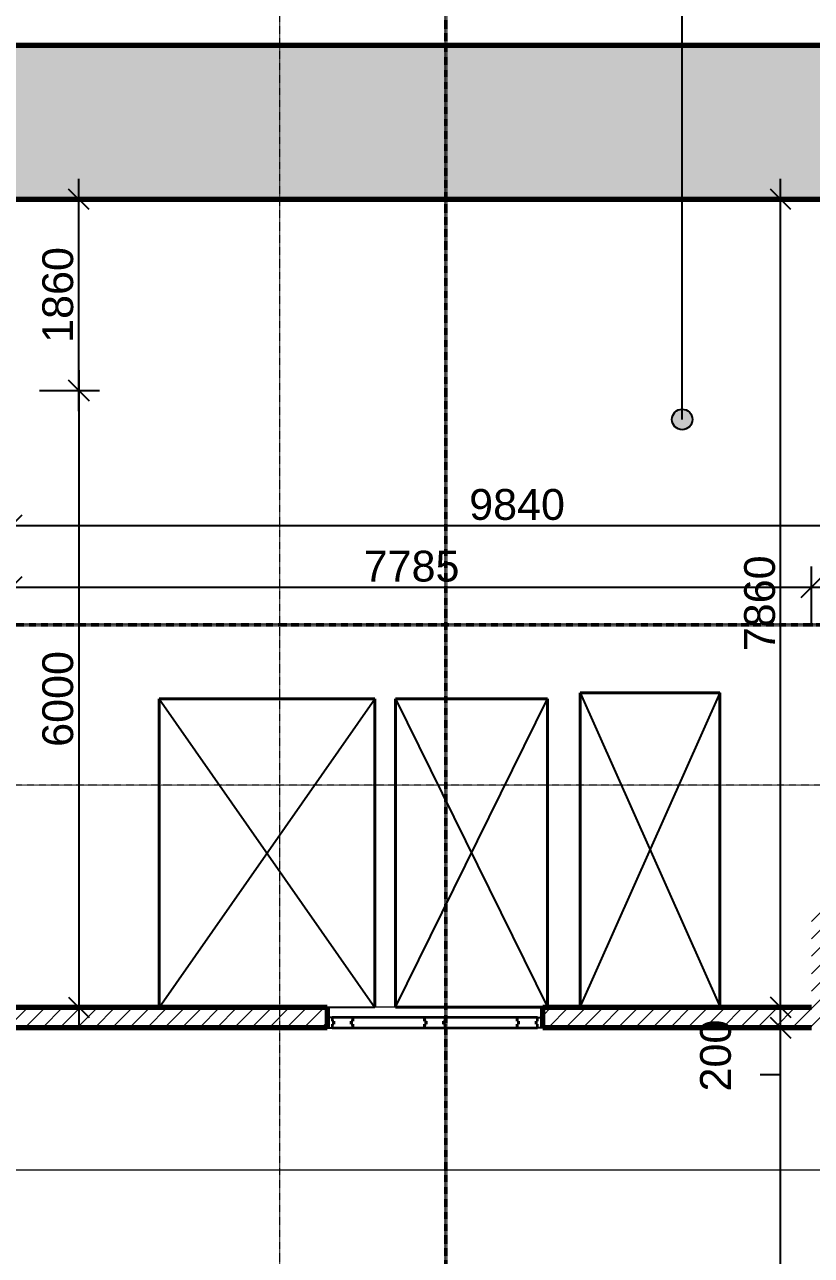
# Model space of a CAD drawing. Header units: millimetres. Extents: x -725999 to -647408, y -21008 to 19019.
# Drawn here: x -690165 to -682507, y -994 to 10979 of the extents above; entities that cross this region are included whole.
import ezdxf
from ezdxf.xclip import XClip

# ---------------------------------------------------------------- set-up
doc = ezdxf.new("R2010")
doc.units = ezdxf.units.MM
doc.header["$XCLIPFRAME"] = 0
doc.linetypes.add('DPA_Grid _ Level 100', pattern=[10, 5.5, -1.6, 1.3, -1.6])
for name, color, linetype, lineweight in [('_ _ A-DETL-OPENING', 1, 'Continuous', 25), ('A-ANNO-DIMS', 1, 'Continuous', 9), ('A-DOOR', 3, 'Continuous', 25), ('A-DOOR-E', 2, 'Continuous', 25), ('A-DOOR-FRAM', 3, 'Continuous', 25), ('A-FLOR-E', 2, 'Continuous', 35), ('A-GENM', 1, 'Continuous', 9), ('A-ROOM-IDEN', 3, 'Continuous', 25), ('A-WALL', 5, 'Continuous', 35), ('A-WALL-PATT', 1, 'Continuous', 9), ('G-ANNO-SECL', 3, 'Continuous', 9), ('S-GRID', 251, 'Continuous', 9), ('WALL-E', 2, 'Continuous', 9)]:
    doc.layers.add(name, color=color, linetype=linetype, lineweight=lineweight)
doc.styles.add('Arial_2', font='arial.ttf', dxfattribs={"height": 300})
doc.dimstyles.new('DPA-DIM-3_0_T-T', dxfattribs={"dimscale": 304.8, "dimtxt": 306.07782, "dimasz": 0.656168, "dimexe": 0.656168, "dimexo": 0.0625, "dimgap": 0.164042, "dimtad": 1, "dimdec": 0, "dimzin": 0, "dimdsep": 46, "dimtxsty": 'Arial_2', "dimblk1": 'OBLIQUE', "dimblk2": 'OBLIQUE', "dimsah": 1, "dimcen": 0.09, "dimdle": 0.656168, "dimadec": 8, "dimazin": 0, "dimtfac": 1, "dimtdec": 4, "dimtix": 1, "dimtmove": 0, "dimatfit": 3, "dimfxl": 1.312336, "dimfxlon": 1, "dimtvp": 1, "dimtolj": 1, "dimtzin": 0, "dimarcsym": 2})
doc.dimstyles.new('DPA-DIM-3_0_T-T_1', dxfattribs={"dimscale": 304.8, "dimtxt": 306.07782, "dimasz": 0.656168, "dimexe": 0.656168, "dimexo": 0.0625, "dimgap": 0.164042, "dimtad": 1, "dimdec": 0, "dimzin": 0, "dimdsep": 46, "dimtxsty": 'Arial_2', "dimblk1": 'OBLIQUE', "dimblk2": 'OBLIQUE', "dimsah": 1, "dimcen": 0.09, "dimdle": 0.656168, "dimadec": 8, "dimazin": 0, "dimtfac": 1, "dimtdec": 4, "dimtix": 1, "dimtmove": 1, "dimatfit": 3, "dimfxl": 1.312336, "dimfxlon": 1, "dimtvp": 1, "dimtolj": 1, "dimtzin": 0, "dimarcsym": 2})
pattern_1 = [(45, (0, 0), (-84.852814, 84.852814), [])]

# ---------------------------------------------------------------- blocks, each defined once
blk = doc.blocks.new('DPA_AC-BW - A30_2100 x 2500 mm-8856449-4283-01 ENLARGED LOWER PLATFORM LEVEL - REFLECTED CEILING PLAN - SHEET 4')
at = {"layer": 'A-DOOR', "lineweight": 35}
for p, q in [((-1000, 100), (-1000, 65)), ((-800, 100), (-1000, 100)), ((-1000, 65), (-985, 65)), ((-1000, 35), (-1000, 0)), ((-985, 35), (-1000, 35)), ((-985, 65), (-985, 35)), ((-815, 65), (-800, 65)), ((-815, 35), (-815, 65)), ((-815, 65), (-815, 35)), ((-800, 65), (-815, 65)), ((-800, 35), (-815, 35)), ((-815, 35), (-800, 35)), ((-800, 65), (-800, 100)), ((-800, 100), (-800, 65)), ((-100, 100), (-800, 100)), ((-800, 0), (-800, 35)), ((-800, 35), (-800, 0)), ((-100, 100), (-100, 65)), ((100, 100), (-100, 100)), ((-100, 65), (-100, 100)), ((-100, 65), (-86, 65)), ((-86, 65), (-100, 65)), ((-100, 35), (-100, 0)), ((-86, 35), (-100, 35)), ((-100, 0), (-100, 35)), ((-100, 35), (-86, 35)), ((-85, 65), (-85, 35)), ((-85, 35), (-85, 65)), ((85, 65), (100, 65)), ((85, 35), (85, 65)), ((85, 65), (85, 35)), ((100, 65), (85, 65)), ((100, 35), (85, 35)), ((85, 35), (100, 35)), ((100, 65), (100, 100)), ((100, 100), (100, 65)), ((800, 100), (100, 100)), ((100, 0), (100, 35)), ((100, 35), (100, 0)), ((800, 100), (800, 65)), ((1000, 100), (800, 100)), ((800, 65), (800, 100)), ((800, 65), (815, 65)), ((815, 65), (800, 65)), ((800, 35), (800, 0)), ((815, 35), (800, 35)), ((800, 35), (815, 35)), ((800, 0), (800, 35)), ((815, 65), (815, 35)), ((815, 35), (815, 65)), ((985, 65), (1000, 65)), ((985, 35), (985, 65)), ((1000, 35), (985, 35)), ((1000, 65), (1000, 100)), ((1000, 0), (1000, 35)), ((-1000, 0), (-800, 0)), ((-800, 0), (-100, 0)), ((-100, 0), (100, 0)), ((100, 0), (800, 0)), ((800, 0), (1000, 0))]:
    blk.add_line(p, q, dxfattribs=at)
at = {"layer": 'A-DOOR-E'}
for p, q in [((-1000, 100), (-800, 100)), ((-1000, 65), (-1000, 100)), ((-985, 65), (-1000, 65)), ((-1000, 35), (-985, 35)), ((-1000, 0), (-1000, 35)), ((-985, 35), (-985, 65)), ((-815, 65), (-815, 35)), ((-800, 65), (-815, 65)), ((-815, 35), (-815, 65)), ((-815, 65), (-800, 65)), ((-815, 65), (-800, 65)), ((-815, 35), (-815, 65)), ((-815, 35), (-815, 65)), ((-815, 65), (-800, 65)), ((-800, 65), (-815, 65)), ((-815, 65), (-815, 35)), ((-815, 35), (-815, 65)), ((-815, 65), (-800, 65)), ((-800, 65), (-815, 65)), ((-815, 65), (-815, 35)), ((-815, 65), (-800, 65)), ((-815, 35), (-815, 65)), ((-815, 35), (-800, 35)), ((-800, 35), (-815, 35)), ((-800, 35), (-815, 35)), ((-800, 35), (-815, 35)), ((-815, 35), (-800, 35)), ((-800, 35), (-815, 35)), ((-815, 35), (-800, 35)), ((-800, 35), (-815, 35)), ((-800, 100), (-800, 65)), ((-800, 65), (-800, 100)), ((-800, 100), (-100, 100)), ((-800, 100), (-100, 100)), ((-800, 65), (-800, 100)), ((-800, 65), (-800, 100)), ((-800, 100), (-100, 100)), ((-100, 100), (-800, 100)), ((-800, 100), (-800, 65)), ((-800, 65), (-800, 100)), ((-800, 100), (-100, 100)), ((-100, 100), (-800, 100)), ((-800, 100), (-800, 65)), ((-800, 100), (-100, 100)), ((-800, 65), (-800, 100)), ((-800, 35), (-800, 0)), ((-800, 0), (-800, 35)), ((-800, 0), (-800, 35)), ((-800, 0), (-800, 35)), ((-800, 35), (-800, 0)), ((-800, 0), (-800, 35)), ((-800, 35), (-800, 0)), ((-800, 0), (-800, 35)), ((-100, 100), (100, 100)), ((-100, 65), (-100, 100)), ((-100, 100), (-100, 65)), ((-100, 100), (-100, 65)), ((-100, 100), (-100, 65)), ((-100, 65), (-100, 100)), ((-100, 100), (-100, 65)), ((-100, 65), (-100, 100)), ((-100, 100), (-100, 65)), ((-86, 65), (-100, 65)), ((-100, 65), (-86, 65)), ((-100, 65), (-86, 65)), ((-100, 65), (-85, 65)), ((-86, 65), (-100, 65)), ((-100, 65), (-86, 65)), ((-86, 65), (-100, 65)), ((-100, 65), (-86, 65)), ((-100, 35), (-86, 35)), ((-100, 0), (-100, 35)), ((-100, 35), (-100, 0)), ((-86, 35), (-100, 35)), ((-86, 35), (-100, 35)), ((-100, 35), (-100, 0)), ((-100, 35), (-100, 0)), ((-85, 35), (-100, 35)), ((-100, 35), (-86, 35)), ((-100, 0), (-100, 35)), ((-100, 35), (-100, 0)), ((-86, 35), (-100, 35)), ((-100, 35), (-86, 35)), ((-100, 0), (-100, 35)), ((-86, 35), (-100, 35)), ((-100, 35), (-100, 0)), ((-85, 35), (-85, 65)), ((-85, 65), (-85, 35)), ((-85, 65), (-85, 35)), ((-85, 65), (-85, 35)), ((-85, 35), (-85, 65)), ((-85, 65), (-85, 35)), ((-85, 35), (-85, 65)), ((-85, 65), (-85, 35)), ((85, 65), (85, 35)), ((100, 65), (85, 65)), ((85, 35), (85, 65)), ((85, 65), (100, 65)), ((85, 65), (100, 65)), ((85, 35), (85, 65)), ((85, 35), (85, 65)), ((85, 65), (100, 65)), ((100, 65), (85, 65)), ((85, 65), (85, 35)), ((85, 35), (85, 65)), ((85, 65), (100, 65)), ((100, 65), (85, 65)), ((85, 65), (85, 35)), ((85, 65), (100, 65)), ((85, 35), (85, 65)), ((85, 35), (100, 35)), ((100, 35), (85, 35)), ((100, 35), (85, 35)), ((100, 35), (85, 35)), ((85, 35), (100, 35)), ((100, 35), (85, 35)), ((85, 35), (100, 35)), ((100, 35), (85, 35)), ((100, 100), (100, 65)), ((100, 65), (100, 100)), ((100, 100), (800, 100)), ((100, 100), (800, 100)), ((100, 65), (100, 100)), ((100, 65), (100, 100)), ((100, 100), (800, 100)), ((800, 100), (100, 100)), ((100, 100), (100, 65)), ((100, 65), (100, 100)), ((100, 100), (800, 100)), ((800, 100), (100, 100)), ((100, 100), (100, 65)), ((100, 100), (800, 100)), ((100, 65), (100, 100)), ((100, 35), (100, 0)), ((100, 0), (100, 35)), ((100, 0), (100, 35)), ((100, 0), (100, 35)), ((100, 35), (100, 0)), ((100, 0), (100, 35)), ((100, 35), (100, 0)), ((100, 0), (100, 35)), ((800, 100), (1000, 100)), ((800, 65), (800, 100)), ((800, 100), (800, 65)), ((800, 100), (800, 65)), ((800, 100), (800, 65)), ((800, 65), (800, 100)), ((800, 100), (800, 65)), ((800, 65), (800, 100)), ((800, 100), (800, 65)), ((815, 65), (800, 65)), ((800, 65), (815, 65)), ((800, 65), (815, 65)), ((800, 65), (815, 65)), ((815, 65), (800, 65)), ((800, 65), (815, 65)), ((815, 65), (800, 65)), ((800, 65), (815, 65)), ((800, 35), (815, 35)), ((800, 0), (800, 35)), ((815, 35), (800, 35)), ((800, 35), (800, 0)), ((800, 35), (800, 0)), ((815, 35), (800, 35)), ((815, 35), (800, 35)), ((800, 35), (800, 0)), ((800, 0), (800, 35)), ((800, 35), (815, 35)), ((815, 35), (800, 35)), ((800, 35), (800, 0)), ((800, 0), (800, 35)), ((800, 35), (815, 35)), ((800, 35), (800, 0)), ((815, 35), (800, 35)), ((815, 35), (815, 65)), ((815, 65), (815, 35)), ((815, 65), (815, 35)), ((815, 65), (815, 35)), ((815, 35), (815, 65)), ((815, 65), (815, 35)), ((815, 35), (815, 65)), ((815, 65), (815, 35)), ((985, 65), (985, 35)), ((1000, 65), (985, 65)), ((985, 35), (1000, 35)), ((1000, 100), (1000, 65)), ((1000, 35), (1000, 0)), ((-800, 0), (-1000, 0)), ((-100, 0), (-800, 0)), ((-100, 0), (-800, 0)), ((-100, 0), (-800, 0)), ((-800, 0), (-100, 0)), ((-100, 0), (-800, 0)), ((-800, 0), (-100, 0)), ((-100, 0), (-800, 0)), ((100, 0), (-100, 0)), ((800, 0), (100, 0)), ((800, 0), (100, 0)), ((800, 0), (100, 0)), ((100, 0), (800, 0)), ((800, 0), (100, 0)), ((100, 0), (800, 0)), ((800, 0), (100, 0)), ((1000, 0), (800, 0))]:
    blk.add_line(p, q, dxfattribs=at)
at = {"layer": 'A-DOOR-FRAM'}
for p, q in [((-1050, 100), (-1000, 100)), ((-1050, 0), (-1050, 100)), ((-1000, 0), (-1050, 0)), ((-1000, 100), (-1000, 65)), ((-1000, 65), (-985, 65)), ((-1000, 35), (-1000, 0)), ((-985, 35), (-1000, 35)), ((-985, 65), (-985, 35)), ((985, 65), (985, 35)), ((1000, 65), (985, 65)), ((985, 35), (1000, 35)), ((1000, 100), (1000, 65)), ((1050, 100), (1000, 100)), ((1000, 35), (1000, 0)), ((1050, 0), (1050, 100)), ((1000, 0), (1050, 0))]:
    blk.add_line(p, q, dxfattribs=at)
blk = doc.blocks.new('DPA_AC-BW - A30_2100 x 2500 mm-8856449-4180-01 LOWER PLATFORM LEVEL - REFLECTED CEILING PLAN')
at = {"layer": 'A-DOOR', "lineweight": 9}
for p, q in [((-1000, 100), (-1000, 65)), ((-800, 100), (-1000, 100)), ((-1000, 65), (-985, 65)), ((-1000, 35), (-1000, 0)), ((-985, 35), (-1000, 35)), ((-985, 65), (-985, 35)), ((-815, 65), (-800, 65)), ((-815, 35), (-815, 65)), ((-815, 65), (-815, 35)), ((-800, 65), (-815, 65)), ((-800, 35), (-815, 35)), ((-815, 35), (-800, 35)), ((-800, 65), (-800, 100)), ((-800, 100), (-800, 65)), ((-100, 100), (-800, 100)), ((-800, 0), (-800, 35)), ((-800, 35), (-800, 0)), ((-100, 100), (-100, 65)), ((100, 100), (-100, 100)), ((-100, 65), (-100, 100)), ((-100, 65), (-85, 65)), ((-85, 65), (-100, 65)), ((-100, 35), (-100, 0)), ((-85, 35), (-100, 35)), ((-100, 0), (-100, 35)), ((-100, 35), (-85, 35)), ((-85, 65), (-85, 35)), ((-85, 35), (-85, 65)), ((85, 65), (100, 65)), ((85, 35), (85, 65)), ((85, 65), (85, 35)), ((100, 65), (85, 65)), ((100, 35), (85, 35)), ((85, 35), (100, 35)), ((100, 65), (100, 100)), ((100, 100), (100, 65)), ((800, 100), (100, 100)), ((100, 0), (100, 35)), ((100, 35), (100, 0)), ((800, 100), (800, 65)), ((1000, 100), (800, 100)), ((800, 65), (800, 100)), ((800, 65), (815, 65)), ((815, 65), (800, 65)), ((800, 35), (800, 0)), ((815, 35), (800, 35)), ((800, 35), (815, 35)), ((800, 0), (800, 35)), ((815, 65), (815, 35)), ((815, 35), (815, 65)), ((985, 65), (1000, 65)), ((985, 35), (985, 65)), ((1000, 35), (985, 35)), ((1000, 65), (1000, 100)), ((1000, 0), (1000, 35)), ((-1000, 0), (-800, 0)), ((-800, 0), (-100, 0)), ((-100, 0), (100, 0)), ((100, 0), (800, 0)), ((800, 0), (1000, 0))]:
    blk.add_line(p, q, dxfattribs=at)
at = {"layer": 'A-DOOR-E'}
for p, q in [((-1000, 100), (-800, 100)), ((-1000, 65), (-1000, 100)), ((-985, 65), (-1000, 65)), ((-1000, 35), (-985, 35)), ((-1000, 0), (-1000, 35)), ((-985, 35), (-985, 65)), ((-815, 65), (-815, 35)), ((-800, 65), (-815, 65)), ((-815, 35), (-815, 65)), ((-815, 65), (-800, 65)), ((-815, 65), (-800, 65)), ((-815, 35), (-815, 65)), ((-815, 35), (-815, 65)), ((-815, 65), (-800, 65)), ((-800, 65), (-815, 65)), ((-815, 65), (-815, 35)), ((-815, 35), (-815, 65)), ((-815, 65), (-800, 65)), ((-800, 65), (-815, 65)), ((-815, 65), (-815, 35)), ((-815, 65), (-800, 65)), ((-815, 35), (-815, 65)), ((-815, 35), (-800, 35)), ((-800, 35), (-815, 35)), ((-800, 35), (-815, 35)), ((-800, 35), (-815, 35)), ((-815, 35), (-800, 35)), ((-800, 35), (-815, 35)), ((-815, 35), (-800, 35)), ((-800, 35), (-815, 35)), ((-800, 100), (-800, 65)), ((-800, 65), (-800, 100)), ((-800, 100), (-100, 100)), ((-800, 100), (-100, 100)), ((-800, 65), (-800, 100)), ((-800, 65), (-800, 100)), ((-800, 100), (-100, 100)), ((-100, 100), (-800, 100)), ((-800, 100), (-800, 65)), ((-800, 65), (-800, 100)), ((-800, 100), (-100, 100)), ((-100, 100), (-800, 100)), ((-800, 100), (-800, 65)), ((-800, 100), (-100, 100)), ((-800, 65), (-800, 100)), ((-800, 35), (-800, 0)), ((-800, 0), (-800, 35)), ((-800, 0), (-800, 35)), ((-800, 0), (-800, 35)), ((-800, 35), (-800, 0)), ((-800, 0), (-800, 35)), ((-800, 35), (-800, 0)), ((-800, 0), (-800, 35)), ((-100, 100), (100, 100)), ((-100, 65), (-100, 100)), ((-100, 100), (-100, 65)), ((-100, 100), (-100, 65)), ((-100, 100), (-100, 65)), ((-100, 65), (-100, 100)), ((-100, 100), (-100, 65)), ((-100, 65), (-100, 100)), ((-100, 100), (-100, 65)), ((-85, 65), (-100, 65)), ((-100, 65), (-85, 65)), ((-100, 65), (-85, 65)), ((-100, 65), (-85, 65)), ((-85, 65), (-100, 65)), ((-100, 65), (-85, 65)), ((-85, 65), (-100, 65)), ((-100, 65), (-85, 65)), ((-100, 35), (-85, 35)), ((-100, 0), (-100, 35)), ((-100, 35), (-100, 0)), ((-85, 35), (-100, 35)), ((-85, 35), (-100, 35)), ((-100, 35), (-100, 0)), ((-100, 35), (-100, 0)), ((-85, 35), (-100, 35)), ((-100, 35), (-85, 35)), ((-100, 0), (-100, 35)), ((-100, 35), (-100, 0)), ((-85, 35), (-100, 35)), ((-100, 35), (-85, 35)), ((-100, 0), (-100, 35)), ((-85, 35), (-100, 35)), ((-100, 35), (-100, 0)), ((-85, 35), (-85, 65)), ((-85, 65), (-85, 35)), ((-85, 65), (-85, 35)), ((-85, 65), (-85, 35)), ((-85, 35), (-85, 65)), ((-85, 65), (-85, 35)), ((-85, 35), (-85, 65)), ((-85, 65), (-85, 35)), ((85, 65), (85, 35)), ((100, 65), (85, 65)), ((85, 35), (85, 65)), ((85, 65), (100, 65)), ((85, 65), (100, 65)), ((85, 35), (85, 65)), ((85, 35), (85, 65)), ((85, 65), (100, 65)), ((100, 65), (85, 65)), ((85, 65), (85, 35)), ((85, 35), (85, 65)), ((85, 65), (100, 65)), ((100, 65), (85, 65)), ((85, 65), (85, 35)), ((85, 65), (100, 65)), ((85, 35), (85, 65)), ((85, 35), (100, 35)), ((100, 35), (85, 35)), ((100, 35), (85, 35)), ((100, 35), (85, 35)), ((85, 35), (100, 35)), ((100, 35), (85, 35)), ((85, 35), (100, 35)), ((100, 35), (85, 35)), ((100, 100), (100, 65)), ((100, 65), (100, 100)), ((100, 100), (800, 100)), ((100, 100), (800, 100)), ((100, 65), (100, 100)), ((100, 65), (100, 100)), ((100, 100), (800, 100)), ((800, 100), (100, 100)), ((100, 100), (100, 65)), ((100, 65), (100, 100)), ((100, 100), (800, 100)), ((800, 100), (100, 100)), ((100, 100), (100, 65)), ((100, 100), (800, 100)), ((100, 65), (100, 100)), ((100, 35), (100, 0)), ((100, 0), (100, 35)), ((100, 0), (100, 35)), ((100, 0), (100, 35)), ((100, 35), (100, 0)), ((100, 0), (100, 35)), ((100, 35), (100, 0)), ((100, 0), (100, 35)), ((800, 100), (1000, 100)), ((800, 65), (800, 100)), ((800, 100), (800, 65)), ((800, 100), (800, 65)), ((800, 100), (800, 65)), ((800, 65), (800, 100)), ((800, 100), (800, 65)), ((800, 65), (800, 100)), ((800, 100), (800, 65)), ((815, 65), (800, 65)), ((800, 65), (815, 65)), ((800, 65), (815, 65)), ((800, 65), (815, 65)), ((815, 65), (800, 65)), ((800, 65), (815, 65)), ((815, 65), (800, 65)), ((800, 65), (815, 65)), ((800, 35), (815, 35)), ((800, 0), (800, 35)), ((815, 35), (800, 35)), ((800, 35), (800, 0)), ((800, 35), (800, 0)), ((815, 35), (800, 35)), ((815, 35), (800, 35)), ((800, 35), (800, 0)), ((800, 0), (800, 35)), ((800, 35), (815, 35)), ((815, 35), (800, 35)), ((800, 35), (800, 0)), ((800, 0), (800, 35)), ((800, 35), (815, 35)), ((800, 35), (800, 0)), ((815, 35), (800, 35)), ((815, 35), (815, 65)), ((815, 65), (815, 35)), ((815, 65), (815, 35)), ((815, 65), (815, 35)), ((815, 35), (815, 65)), ((815, 65), (815, 35)), ((815, 35), (815, 65)), ((815, 65), (815, 35)), ((985, 65), (985, 35)), ((1000, 65), (985, 65)), ((985, 35), (1000, 35)), ((1000, 100), (1000, 65)), ((1000, 35), (1000, 0)), ((-800, 0), (-1000, 0)), ((-100, 0), (-800, 0)), ((-100, 0), (-800, 0)), ((-100, 0), (-800, 0)), ((-800, 0), (-100, 0)), ((-100, 0), (-800, 0)), ((-800, 0), (-100, 0)), ((-100, 0), (-800, 0)), ((100, 0), (-100, 0)), ((800, 0), (100, 0)), ((800, 0), (100, 0)), ((800, 0), (100, 0)), ((100, 0), (800, 0)), ((800, 0), (100, 0)), ((100, 0), (800, 0)), ((800, 0), (100, 0)), ((1000, 0), (800, 0))]:
    blk.add_line(p, q, dxfattribs=at)
at = {"layer": 'A-DOOR-FRAM'}
for p, q in [((-1050, 100), (-1000, 100)), ((-1050, 0), (-1050, 100)), ((-1000, 0), (-1050, 0)), ((-1000, 100), (-1000, 65)), ((-1000, 65), (-985, 65)), ((-1000, 35), (-1000, 0)), ((-985, 35), (-1000, 35)), ((-985, 65), (-985, 35)), ((985, 65), (985, 35)), ((1000, 65), (985, 65)), ((985, 35), (1000, 35)), ((1000, 100), (1000, 65)), ((1050, 100), (1000, 100)), ((1000, 35), (1000, 0)), ((1050, 0), (1050, 100)), ((1000, 0), (1050, 0))]:
    blk.add_line(p, q, dxfattribs=at)
blk = doc.blocks.new('Stucture Guage3 - Stucture Guage-9321298-4180-01 LOWER PLATFORM LEVEL - REFLECTED CEILING PLAN')
at = {"layer": 'A-GENM'}
blk.add_line((-708629, -163), (-653199, -163), dxfattribs=at)
blk = doc.blocks.new('C-1-PP19-AR-4180-01-B_20250908-040939_EXDOWNLIGHT')
at = {"layer": 'A-DOOR-E', "rotation": 180}
blk.add_blockref('DPA_AC-BW - A30_2100 x 2500 mm-8856449-4180-01 LOWER PLATFORM LEVEL - REFLECTED CEILING PLAN', (58510, -2260), dxfattribs=at)
at = {"layer": 'A-GENM'}
blk.add_blockref('Stucture Guage3 - Stucture Guage-9321298-4180-01 LOWER PLATFORM LEVEL - REFLECTED CEILING PLAN', (743759, -3579), dxfattribs=at)
blk = doc.blocks.new('_Oblique')
at = {"color": 0, "linetype": 'ByBlock', "lineweight": -2}
blk.add_line((-0.5, -0.5), (0.5, 0.5), dxfattribs=at)
blk = doc.blocks.new('*D760')
at = {"layer": 'A-ANNO-DIMS', "color": 0, "lineweight": -2, "transparency": 16777216}
for p, q in [((7345, 11028), (7345, 10447)), ((17185, 11028), (17185, 10447)), ((7145, 10647), (17385, 10647))]:
    blk.add_line(p, q, dxfattribs=at)
at = {"layer": 'Defpoints', "color": 0, "transparency": 16777216}
for p in [(7345, 11047), (17185, 11047), (17185, 10647)]:
    blk.add_point(p, dxfattribs=at)
at = {"layer": 'A-ANNO-DIMS', "color": 0, "lineweight": -2, "transparency": 16777216, "xscale": 200, "yscale": 200, "zscale": 200, "rotation": 180}
blk.add_blockref('_Oblique', (7345, 10647), dxfattribs=at)
at = {"layer": 'A-ANNO-DIMS', "color": 0, "lineweight": -2, "transparency": 16777216, "xscale": 200, "yscale": 200, "zscale": 200}
blk.add_blockref('_Oblique', (17185, 10647), dxfattribs=at)
at = {"layer": 'A-ANNO-DIMS', "color": 0, "transparency": 16777216, "insert": (12265, 10850), "char_height": 300, "width": 1107.53, "attachment_point": 5, "style": 'Arial_2'}
blk.add_mtext('\\A1;9840', dxfattribs=at)
blk = doc.blocks.new('*D779')
at = {"layer": 'A-ANNO-DIMS', "color": 0, "lineweight": -2, "transparency": 16777216}
for p, q in [((7345, 10428), (7345, 9847)), ((15130, 9666), (15130, 10247)), ((7145, 10047), (15330, 10047))]:
    blk.add_line(p, q, dxfattribs=at)
at = {"layer": 'Defpoints', "color": 0, "transparency": 16777216}
for p in [(7345, 10447), (15130, 10047), (15130, 9647)]:
    blk.add_point(p, dxfattribs=at)
at = {"layer": 'A-ANNO-DIMS', "color": 0, "lineweight": -2, "transparency": 16777216, "xscale": 200, "yscale": 200, "zscale": 200, "rotation": 180}
blk.add_blockref('_Oblique', (7345, 10047), dxfattribs=at)
at = {"layer": 'A-ANNO-DIMS', "color": 0, "lineweight": -2, "transparency": 16777216, "xscale": 200, "yscale": 200, "zscale": 200}
blk.add_blockref('_Oblique', (15130, 10047), dxfattribs=at)
at = {"layer": 'A-ANNO-DIMS', "color": 0, "transparency": 16777216, "insert": (11238, 10250), "char_height": 300, "width": 1107.53, "attachment_point": 5, "style": 'Arial_2'}
blk.add_mtext('\\A1;7785', dxfattribs=at)
blk = doc.blocks.new('*D780')
at = {"layer": 'A-ANNO-DIMS', "color": 0, "lineweight": -2, "transparency": 16777216}
for p, q in [((17185, 10428), (17185, 9847)), ((15130, 9666), (15130, 10247)), ((14930, 10047), (17385, 10047))]:
    blk.add_line(p, q, dxfattribs=at)
at = {"layer": 'Defpoints', "color": 0, "transparency": 16777216}
for p in [(17185, 10447), (17185, 10047), (15130, 9647)]:
    blk.add_point(p, dxfattribs=at)
at = {"layer": 'A-ANNO-DIMS', "color": 0, "lineweight": -2, "transparency": 16777216, "xscale": 200, "yscale": 200, "zscale": 200, "rotation": 180}
blk.add_blockref('_Oblique', (15130, 10047), dxfattribs=at)
at = {"layer": 'A-ANNO-DIMS', "color": 0, "lineweight": -2, "transparency": 16777216, "xscale": 200, "yscale": 200, "zscale": 200}
blk.add_blockref('_Oblique', (17185, 10047), dxfattribs=at)
at = {"layer": 'A-ANNO-DIMS', "color": 0, "transparency": 16777216, "insert": (16158, 10250), "char_height": 300, "width": 1107.53, "attachment_point": 5, "style": 'Arial_2'}
blk.add_mtext('\\A1;2055', dxfattribs=at)
blk = doc.blocks.new('*D781')
at = {"layer": 'A-ANNO-DIMS', "color": 0, "lineweight": -2, "transparency": 16777216}
for p, q in [((7999, 11760), (7999, 14020)), ((7618, 13820), (8199, 13820)), ((7618, 11960), (8199, 11960))]:
    blk.add_line(p, q, dxfattribs=at)
at = {"layer": 'Defpoints', "color": 0, "transparency": 16777216}
for p in [(7599, 13820), (7999, 13820), (7599, 11960)]:
    blk.add_point(p, dxfattribs=at)
at = {"layer": 'A-ANNO-DIMS', "color": 0, "lineweight": -2, "transparency": 16777216, "xscale": 200, "yscale": 200, "zscale": 200}
for p, rotation in [((7999, 13820), 90), ((7999, 11960), 270)]:
    blk.add_blockref('_Oblique', p, dxfattribs=dict(at, rotation=rotation))
at = {"layer": 'A-ANNO-DIMS', "color": 0, "transparency": 16777216, "insert": (7796, 12890), "char_height": 300, "width": 1107.53, "attachment_point": 5, "rotation": 90, "style": 'Arial_2'}
blk.add_mtext('\\A1;1860', dxfattribs=at)
blk = doc.blocks.new('*D783')
at = {"layer": 'A-ANNO-DIMS', "color": 0, "lineweight": -2, "transparency": 16777216}
for p, q in [((7999, 12160), (7999, 5760)), ((7618, 11960), (8199, 11960)), ((8380, 5960), (7799, 5960))]:
    blk.add_line(p, q, dxfattribs=at)
at = {"layer": 'Defpoints', "color": 0, "transparency": 16777216}
for p in [(7599, 11960), (7999, 5960), (8399, 5960)]:
    blk.add_point(p, dxfattribs=at)
at = {"layer": 'A-ANNO-DIMS', "color": 0, "lineweight": -2, "transparency": 16777216, "xscale": 200, "yscale": 200, "zscale": 200}
for p, rotation in [((7999, 11960), 90), ((7999, 5960), 270)]:
    blk.add_blockref('_Oblique', p, dxfattribs=dict(at, rotation=rotation))
at = {"layer": 'A-ANNO-DIMS', "color": 0, "transparency": 16777216, "insert": (7796, 8960), "char_height": 300, "width": 1107.53, "attachment_point": 5, "rotation": 90, "style": 'Arial_2'}
blk.add_mtext('\\A1;6000', dxfattribs=at)
blk = doc.blocks.new('*D806')
at = {"layer": 'A-ANNO-DIMS', "color": 0, "lineweight": -2, "transparency": 16777216}
for p, q in [((14830, -2625), (14830, 5960)), ((14449, 5760), (15030, 5760)), ((14449, -2425), (15030, -2425))]:
    blk.add_line(p, q, dxfattribs=at)
at = {"layer": 'Defpoints', "color": 0, "transparency": 16777216}
for p in [(14430, 5760), (14830, 5760), (14430, -2425)]:
    blk.add_point(p, dxfattribs=at)
at = {"layer": 'A-ANNO-DIMS', "color": 0, "lineweight": -2, "transparency": 16777216, "xscale": 200, "yscale": 200, "zscale": 200}
for p, rotation in [((14830, 5760), 90), ((14830, -2425), 270)]:
    blk.add_blockref('_Oblique', p, dxfattribs=dict(at, rotation=rotation))
at = {"layer": 'A-ANNO-DIMS', "color": 0, "transparency": 16777216, "insert": (14627, 1667), "char_height": 300, "width": 1107.53, "attachment_point": 5, "rotation": 90, "style": 'Arial_2'}
blk.add_mtext('\\A1;8185', dxfattribs=at)
blk = doc.blocks.new('*D807')
at = {"layer": 'A-ANNO-DIMS', "color": 0, "lineweight": -2, "transparency": 16777216}
for p, q in [((14830, 5560), (14830, 6160)), ((14449, 5960), (15030, 5960)), ((14449, 5760), (15030, 5760)), ((14830, 5306), (14830, 5760)), ((14630, 5306), (14830, 5306))]:
    blk.add_line(p, q, dxfattribs=at)
at = {"layer": 'Defpoints', "color": 0, "transparency": 16777216}
for p in [(14430, 5960), (14830, 5960), (14430, 5760)]:
    blk.add_point(p, dxfattribs=at)
at = {"layer": 'A-ANNO-DIMS', "color": 0, "lineweight": -2, "transparency": 16777216, "xscale": 200, "yscale": 200, "zscale": 200}
for p, rotation in [((14830, 5960), 90), ((14830, 5760), 270)]:
    blk.add_blockref('_Oblique', p, dxfattribs=dict(at, rotation=rotation))
at = {"layer": 'A-ANNO-DIMS', "color": 0, "transparency": 16777216, "insert": (14046, 5141), "char_height": 300, "width": 830.65, "attachment_point": 1, "rotation": 90, "line_spacing_factor": 0.941778, "style": 'Arial_2'}
blk.add_mtext('\\A1;200', dxfattribs=at)
blk = doc.blocks.new('*D808')
at = {"layer": 'A-ANNO-DIMS', "color": 0, "lineweight": -2, "transparency": 16777216}
for p, q in [((14830, 5760), (14830, 14020)), ((14449, 13820), (15030, 13820)), ((14449, 5960), (15030, 5960))]:
    blk.add_line(p, q, dxfattribs=at)
at = {"layer": 'Defpoints', "color": 0, "transparency": 16777216}
for p in [(14430, 13820), (14830, 13820), (14430, 5960)]:
    blk.add_point(p, dxfattribs=at)
at = {"layer": 'A-ANNO-DIMS', "color": 0, "lineweight": -2, "transparency": 16777216, "xscale": 200, "yscale": 200, "zscale": 200}
for p, rotation in [((14830, 13820), 90), ((14830, 5960), 270)]:
    blk.add_blockref('_Oblique', p, dxfattribs=dict(at, rotation=rotation))
at = {"layer": 'A-ANNO-DIMS', "color": 0, "transparency": 16777216, "insert": (14627, 9890), "char_height": 300, "width": 1107.53, "attachment_point": 5, "rotation": 90, "style": 'Arial_2'}
blk.add_mtext('\\A1;7860', dxfattribs=at)
blk = doc.blocks.new('*U744')
at = {"layer": '_ _ A-DETL-OPENING'}
for p, q in [((12880.1, 5960), (12880.1, 9020)), ((12880.1, 9020), (14240.1, 9020)), ((12880.1, 9020), (14240.1, 5960)), ((12880.2, 5960), (14240.1, 9020)), ((14240.1, 9020), (14240.1, 5960)), ((8780, 5959.6), (10880, 8959.6)), ((8780, 8959.6), (10880, 5959.6)), ((8780, 5959.6), (8780, 8959.6)), ((8780, 8959.6), (10880, 8959.6)), ((10880, 8959.6), (10880, 5959.6)), ((11080, 5960), (11080, 8960)), ((11080, 8960), (12560.1, 8960)), ((11080, 5960), (12560.1, 8960)), ((11080, 8959.6), (12560.1, 5960)), ((12560.1, 8960), (12560.1, 5960)), ((10880, 5959.6), (8780, 5959.6)), ((12560.1, 5960), (11080, 5960)), ((14240.1, 5960), (12880.1, 5960))]:
    blk.add_line(p, q, dxfattribs=at)
at = {"layer": 'S-GRID', "linetype": 'DPA_Grid _ Level 100'}
for p, q in [((9955.1, -16466.6), (9955.1, 22660)), ((45315.1, 8120), (-27001, 8120))]:
    blk.add_line(p, q, dxfattribs=at)
at = {"layer": 'A-ANNO-DIMS'}
for base, p1, p2, angle, override, picture, middle in [((7998.9, 13820), (7598.9, 11960), (7598.9, 13820), 90, {"dimpost": '<>', "dimfxl": 1859.999709}, '*D781', (7795.7, 12890)), ((14829.8, 13820), (14429.8, 5960), (14429.8, 13820), 270, {"dimpost": '<>', "dimfxl": 7860.000256}, '*D808', (14626.6, 9890)), ((7998.9, 5960), (7598.9, 11960), (8398.9, 5960), 90, {"dimpost": '<>', "dimfxl": 6053.098922}, '*D783', (7795.7, 8960)), ((14829.8, 5760), (14429.8, -2425.4), (14429.8, 5760), 270, {"dimpost": '<>', "dimfxl": 8185.411812}, '*D806', (14626.6, 1667.3))]:
    dim = blk.add_linear_dim(base=base, p1=p1, p2=p2, angle=angle, dimstyle='DPA-DIM-3_0_T-T', override=override, dxfattribs=at)
    dim.commit()
    dim.dimension.update_dxf_attribs({"geometry": picture, "text_midpoint": middle})
for base, p1, p2, override, picture, middle in [((17185.1, 10647.1), (7345.1, 11047.1), (17185.1, 11047.1), {"dimpost": '<>', "dimfxl": 9840}, '*D760', (12265.1, 10850.3)), ((15130.1, 10047.1), (7345.1, 10447.1), (15130.1, 9647.1), {"dimpost": '<>', "dimfxl": 7826.021039}, '*D779', (11237.6, 10250.3)), ((17185.1, 10047.1), (15130.1, 9647.1), (17185.1, 10447.1), {"dimpost": '<>', "dimfxl": 2205.203984}, '*D780', (16157.6, 10250.3))]:
    dim = blk.add_linear_dim(base=base, p1=p1, p2=p2, dimstyle='DPA-DIM-3_0_T-T', override=override, dxfattribs=at)
    dim.commit()
    dim.dimension.update_dxf_attribs({"geometry": picture, "text_midpoint": middle})
dim = blk.add_linear_dim(base=(14829.8, 5960), p1=(14429.8, 5760), p2=(14429.8, 5960), angle=270, dimstyle='DPA-DIM-3_0_T-T_1', override={"dimpost": '<>', "dimfxl": 200}, dxfattribs=at)
dim.commit()
dim.dimension.update_dxf_attribs({"geometry": '*D807', "text_midpoint": (14590.4, 5305.9), "dimtype": 160, "text_rotation": 90})

msp = doc.modelspace()

# ---------------------------------------------------------------- hatches: boundary and pattern name
at = {"layer": 'A-ROOM-IDEN'}
h = msp.add_hatch(color=256, dxfattribs=at)
edge = h.paths.add_edge_path()
edge.add_arc((-683765, 7138), 100, 0, 360)
at = {"layer": 'A-WALL-PATT', "lineweight": 9}
h = msp.add_hatch(dxfattribs=at)
h.set_pattern_fill('FP_1', color=256, style=0, pattern_type=2)
h.set_pattern_definition([(50, (0, 0), (728.7365, -63.7558), [76.2, -838.2]), (355, (0, 0), (-140.9716, 764.2276), [60.96, -670.56]), (100.451, (60.7, -5.3), (587.77, 700.46675), [64.76, -712.36]), (46.184, (0, 203.2), (1084.3162, -168.171), [114.3, -1257.3]), (96.636, (90.4, 189.2), (949.6099, 989.7098), [97.14, -1068.54]), (351.184, (0, 203.2), (949.6206, 989.7012), [91.44, -1005.84]), (21, (101.6, 152.4), (606.45787, -409.06057), [76.2, -838.2]), (326, (101.6, 152.4), (247.20834, 736.7529), [60.96, -670.56]), (71.451, (152.14, 118.3), (853.66825, 327.6855), [64.76, -712.36]), (37.5, (0, 0), (12.35469, 338.22012), [33.528, -628.904, 33.528, -647.192, -673.1]), (37.5, (0, 0), (12.35469, 338.22012), [-1343.152, 33.528, -639.572]), (7.5, (0, 0), (267.27887, 400.72213), [33.528, -354.584, 33.528, -613.664, -256.54]), (7.5, (0, 0), (267.27887, 400.72213), [-1035.304, 33.528, -223.012]), (327.5, (-226.57, 0), (542.36333, -22.91534), [33.528, -220.472, 33.528, -758.952, -1051.56]), (327.5, (-226.57, 0), (542.36333, -22.91534), [-1046.48, 33.528, -1018.032]), (317.5, (-328.17, 0), (592.51696, 101.7071), [33.528, -296.672, 33.528, -492.76, -746.76]), (317.5, (-328.17, 0), (592.51696, 101.7071), [-856.488, 33.528, -713.232])])
h.paths.add_polyline_path([(-722166, 9279), (-653822, 9279), (-653822, 10779), (-722166, 10779)])
h = msp.add_hatch(dxfattribs=at)
h.set_pattern_fill('FP_2', color=256, style=0, pattern_type=2)
h.set_pattern_definition(pattern_1)
h.paths.add_polyline_path([(-682307, 1219), (-682307, 2359), (-682507, 2359), (-682507, 1219)])
h = msp.add_hatch(dxfattribs=at)
h.set_pattern_fill('FP_2', color=256, style=0, pattern_type=2)
h.set_pattern_definition(pattern_1)
h.paths.add_polyline_path([(-682507, 1219), (-682507, 1419), (-685122, 1419), (-685122, 1219), (-682807, 1219)])
h.paths.add_polyline_path([(-687222, 1219), (-687222, 1419), (-690292, 1419), (-690292, 1219), (-688273, 1219)])

# ---------------------------------------------------------------- linework, layer by layer
at = {"layer": 'A-FLOR-E'}
for p, q in [((-722166, 9279), (-653823, 9279)), ((-653823, 9279), (-722166, 9279)), ((-715552, 9279), (-653822, 9279)), ((-653822, 9279), (-715552, 9279)), ((-683397, 4479), (-684757, 4479)), ((-684757, 4479), (-684757, 1419)), ((-684757, 4479), (-683397, 4479)), ((-684757, 1419), (-684757, 4479)), ((-683397, 1419), (-683397, 4479)), ((-683397, 4479), (-683397, 1419)), ((-688857, 4419), (-688857, 1419)), ((-686757, 4419), (-688857, 4419)), ((-688857, 1419), (-688857, 4419)), ((-688857, 4419), (-686757, 4419)), ((-686757, 1419), (-686757, 4419)), ((-686757, 4419), (-686757, 1419)), ((-686557, 4419), (-686557, 1419)), ((-685077, 4419), (-686557, 4419)), ((-686557, 1419), (-686557, 4419)), ((-686557, 4419), (-685077, 4419)), ((-685077, 1419), (-685077, 4419)), ((-685077, 4419), (-685077, 1419)), ((-686557, 1419), (-685077, 1419)), ((-685077, 1419), (-686557, 1419)), ((-684757, 1419), (-683397, 1419)), ((-683397, 1419), (-684757, 1419))]:
    msp.add_line(p, q, dxfattribs=at)
at = {"layer": 'A-ROOM-IDEN'}
msp.add_line((-683765, 7138), (-683765, 13738), dxfattribs=at)
msp.add_circle((-683765, 7138), 100, dxfattribs=at)
at = {"layer": 'A-WALL', "color": 7, "lineweight": 70}
for p, q in [((-722166, 10779), (-653822, 10779)), ((-653822, 9279), (-722166, 9279)), ((-690292, 1419), (-687222, 1419)), ((-687222, 1419), (-687222, 1319)), ((-687222, 1319), (-687222, 1219)), ((-685122, 1319), (-685122, 1419)), ((-685122, 1419), (-682507, 1419)), ((-685122, 1219), (-685122, 1319)), ((-687222, 1219), (-690292, 1219)), ((-682507, 1219), (-685122, 1219))]:
    msp.add_line(p, q, dxfattribs=at)
at = {"layer": 'G-ANNO-SECL', "linetype": 'DPA_Grid _ Level 100', "lineweight": 50}
for p, q in [((-686066, 15163), (-686066, -20659)), ((-724188, 5140), (-670136, 5140))]:
    msp.add_line(p, q, dxfattribs=at)
at = {"layer": 'WALL-E'}
for p, q in [((-684757, 4479), (-683397, 4479)), ((-683397, 4479), (-684757, 4479)), ((-686757, 4419), (-686757, 1419)), ((-686757, 1419), (-686757, 4419)), ((-686557, 4419), (-685077, 4419)), ((-685077, 4419), (-686557, 4419)), ((-686557, 4419), (-686557, 1419)), ((-686557, 1419), (-686557, 4419)), ((-686467, 4419), (-685167, 4419)), ((-685167, 4419), (-686467, 4419)), ((-685077, 4419), (-685077, 1419)), ((-685077, 1419), (-685077, 4419)), ((-686757, 1419), (-688857, 1419)), ((-688857, 1419), (-686757, 1419)), ((-687222, 1419), (-687222, 1219)), ((-685122, 1419), (-687222, 1419)), ((-685077, 1419), (-686557, 1419)), ((-686557, 1419), (-685077, 1419)), ((-685122, 1419), (-685122, 1219)), ((-683397, 1419), (-684757, 1419)), ((-684757, 1419), (-683397, 1419)), ((-687222, 1219), (-685122, 1219))]:
    msp.add_line(p, q, dxfattribs=at)

# ---------------------------------------------------------------- block references
msp.add_blockref('*U744', (-697637, -4541))
ref = msp.add_blockref('C-1-PP19-AR-4180-01-B_20250908-040939_EXDOWNLIGHT', (-744682, 3579))
XClip(ref).set_block_clipping_path([(22516.8245944298, -23611.999870506), (95859.307995774, 7199.9972603895)])
at = {"layer": 'A-DOOR-E', "rotation": 180}
msp.add_blockref('DPA_AC-BW - A30_2100 x 2500 mm-8856449-4283-01 ENLARGED LOWER PLATFORM LEVEL - REFLECTED CEILING PLAN - SHEET 4', (-686172, 1319), dxfattribs=at)

doc.saveas('drawing.dxf')
